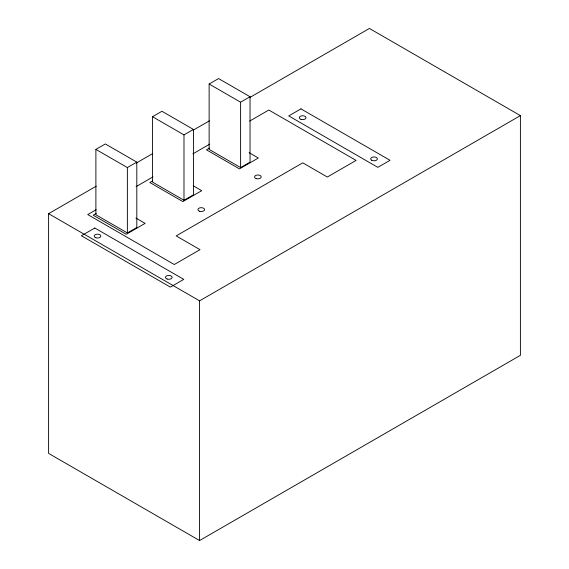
<?xml version="1.0" encoding="UTF-8"?>
<svg xmlns="http://www.w3.org/2000/svg" width="569" height="569" viewBox="0 0 569 569"><rect width="100%" height="100%" fill="white"/><g stroke="black" fill="none" stroke-linecap="round" stroke-linejoin="round"><path stroke-width="0.85" d="M95.891 149.398L105.329 143.95L136.809 162.122L136.809 227.5L127.371 232.949L95.891 214.769L95.891 149.398L127.371 167.571L136.809 162.122M152.513 116.709L161.945 111.261L193.424 129.433L193.424 194.811L183.986 200.26L152.513 182.087L152.513 116.709L183.986 134.881L193.424 129.433M209.129 84.02L218.56 78.572L250.04 96.751L250.04 162.122L240.602 167.571L209.129 149.398L209.129 84.02L240.602 102.2L250.04 96.751M249.407 97.74L369.423 28.45L520.4 115.614L520.4 355.326L199.577 540.55L48.6 453.386L48.6 213.674L96.303 186.134M136.304 163.04L152.464 153.708M193.24 130.166L209.399 120.841M96.182 209.691L87.74 214.563L174.278 264.521L200.018 249.663L176.184 235.907L302.758 162.834L327.331 177.023L356.094 160.415L268.81 110.023L249.627 121.097M136.076 186.653L152.954 176.909M192.855 153.872L209.733 144.128M96.232 213.453L93.216 215.203L126.24 234.264L145.109 223.375L135.891 218.048M152.848 180.771L149.832 182.514L182.855 201.582L201.725 190.686L193.282 185.807M209.463 148.082L206.447 149.825L239.471 168.893L258.34 157.997L249.13 152.677M48.6 213.674L199.577 300.845L520.4 115.614M240.602 102.2L240.602 167.571M199.577 300.845L199.577 540.55M183.986 134.881L183.986 200.26M127.371 167.571L127.371 232.949M300.944 108.864L288.739 115.912L377.816 167.343L390.028 160.294L300.944 108.864M94.81 228.02L81.41 235.758L170.366 287.117L183.766 279.379L94.81 228.02M371.671 160.23A3.336 1.927 0 0 0 377.254 159.37A3.336 1.927 0 0 0 373.164 157.008A3.336 1.927 0 0 0 371.671 160.23M301.022 119.348A3.336 1.927 0 0 0 306.03 117.683A3.336 1.927 0 0 0 301.022 116.012A3.336 1.927 0 0 0 301.022 119.348M167.13 279.03A3.336 1.927 0 0 0 172.13 277.359A3.336 1.927 0 0 0 167.13 275.695A3.336 1.927 0 0 0 167.13 279.03M95.855 237.764A3.336 1.927 0 0 0 100.862 236.099A3.336 1.927 0 0 0 95.855 234.428A3.336 1.927 0 0 0 95.855 237.764M256.199 178.581A3.336 1.927 0 0 0 261.207 176.916A3.336 1.927 0 0 0 256.199 175.245A3.336 1.927 0 0 0 256.199 178.581M199.584 211.27A3.336 1.927 0 0 0 204.591 209.598A3.336 1.927 0 0 0 199.584 207.934A3.336 1.927 0 0 0 199.584 211.27"/></g></svg>
